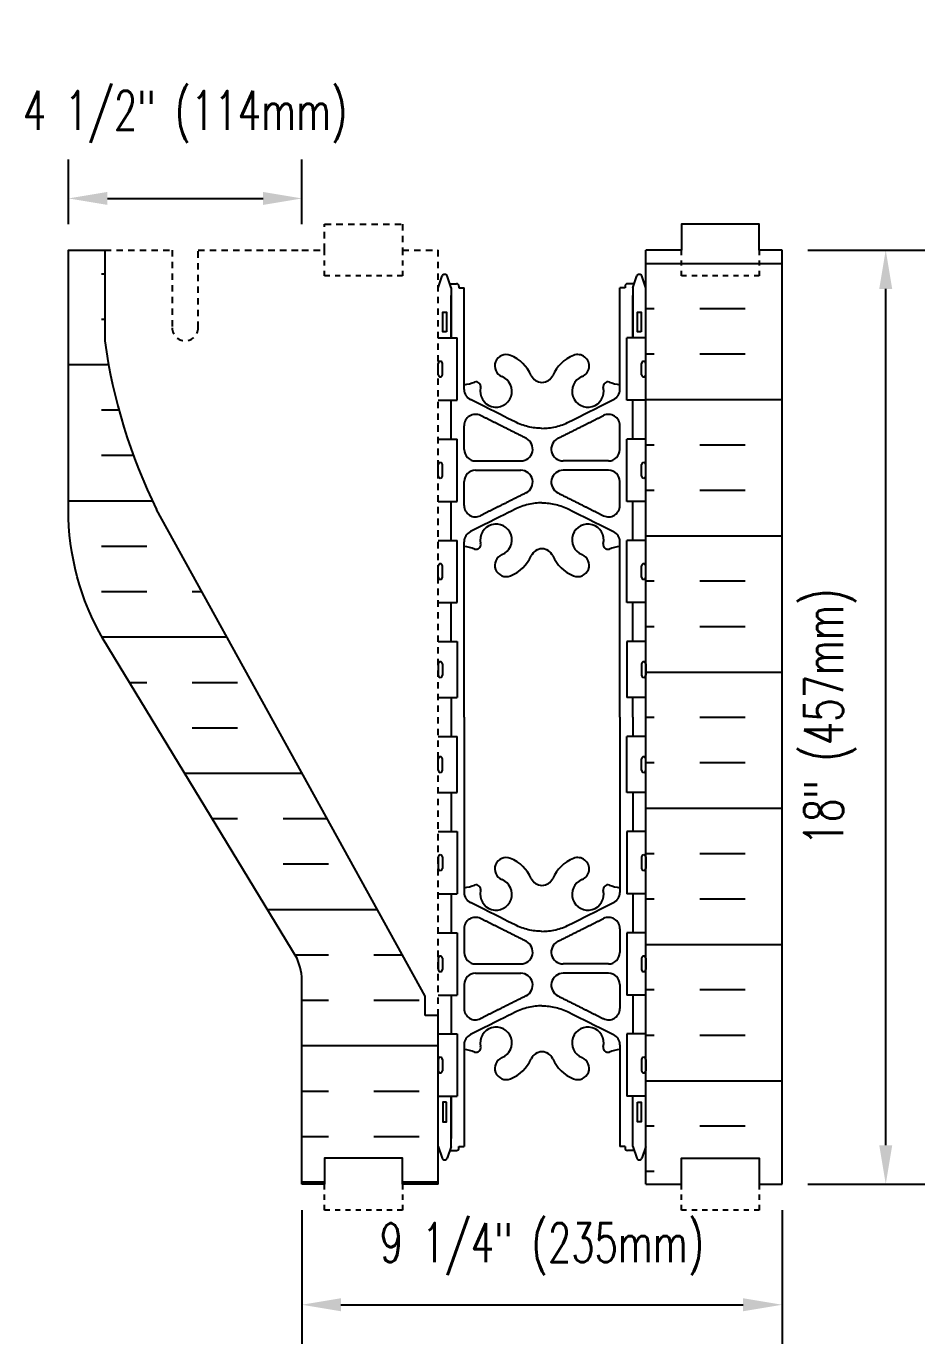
# Model space of a CAD drawing. Header units: inches. Extents: x 230.6 to 290.1, y 70.9 to 119.7.
# Drawn here: x 251.39 to 268.7, y 70.88 to 96.27 of the extents above; entities that cross this region are included whole.
import ezdxf

# ---------------------------------------------------------------- set-up
doc = ezdxf.new("R2010")
doc.units = ezdxf.units.IN
doc.header["$MEASUREMENT"] = 0
doc.linetypes.add('DASHED2', pattern=[0.375, 0.25, -0.125])
doc.linetypes.add('HIDDEN2', pattern=[0.1875, 0.125, -0.0625])
for name, color, linetype in [('HATCH', 12, 'Continuous'), ('Hidden2', 12, 'HIDDEN2'), ('line25', 2, 'Continuous'), ('LINE50', 5, 'Continuous'), ('LINE9', 9, 'Continuous'), ('TEXT', 4, 'Continuous'), ('Web_Edge', 9, 'Continuous')]:
    doc.layers.add(name, color=color, linetype=linetype)
doc.styles.add('DIM', font='romans.shx', dxfattribs={"width": 0.7})
doc.dimstyles.new('ext_8', dxfattribs={"dimscale": 8, "dimtxt": 0.09375, "dimasz": 0.09375, "dimexe": 0.09375, "dimexo": 0.0625, "dimgap": 0.0625, "dimtad": 1, "dimdec": 4, "dimzin": 3, "dimdsep": 46, "dimlunit": 4, "dimtxsty": 'DIM', "dimcen": 0.09, "dimdle": 0.09375, "dimclrt": 4, "dimadec": 0, "dimazin": 0, "dimtfac": 1, "dimtdec": 4, "dimtmove": 2, "dimatfit": 3, "dimfxl": 0, "dimfrac": 2, "dimtolj": 1, "dimtzin": 0, "dimarcsym": 0})

# ---------------------------------------------------------------- blocks, each defined once
blk = doc.blocks.new('*D18')
at = {"layer": 'Defpoints', "color": 0}
for p in [(256.701, 92.95), (252.201, 91.956), (256.701, 91.956)]:
    blk.add_point(p, dxfattribs=at)
at = {"layer": 'TEXT', "color": 0, "lineweight": -2}
for p, q in [((252.201, 92.456), (252.201, 93.7)), ((256.701, 92.456), (256.701, 93.7)), ((252.951, 92.95), (255.951, 92.95))]:
    blk.add_line(p, q, dxfattribs=at)
at = {"layer": 'TEXT', "color": 0}
for points in [[(252.951, 93.075), (252.951, 92.825), (252.201, 92.95)], [(255.951, 93.075), (255.951, 92.825), (256.701, 92.95)]]:
    blk.add_solid(points, dxfattribs=at)
at = {"layer": 'TEXT', "color": 4, "insert": (254.451, 94.521), "char_height": 0.75, "attachment_point": 5, "style": 'DIM'}
blk.add_mtext('\\A1;4 1/2" (114mm)', dxfattribs=at)
blk = doc.blocks.new('*D19')
at = {"layer": 'Defpoints', "color": 0}
for p in [(265.951, 91.956), (267.949, 91.956), (265.951, 73.956)]:
    blk.add_point(p, dxfattribs=at)
at = {"layer": 'TEXT', "color": 0, "lineweight": -2}
for p, q in [((266.451, 91.956), (268.699, 91.956)), ((267.949, 74.706), (267.949, 91.206)), ((266.451, 73.956), (268.699, 73.956))]:
    blk.add_line(p, q, dxfattribs=at)
at = {"layer": 'TEXT', "color": 0}
for points in [[(267.824, 91.206), (268.074, 91.206), (267.949, 91.956)], [(267.824, 74.706), (268.074, 74.706), (267.949, 73.956)]]:
    blk.add_solid(points, dxfattribs=at)
at = {"layer": 'TEXT', "color": 4, "insert": (266.877, 82.956), "char_height": 0.75, "attachment_point": 5, "rotation": 90, "style": 'DIM'}
blk.add_mtext('\\A1;18" (457mm)', dxfattribs=at)
blk = doc.blocks.new('*D20')
at = {"layer": 'Defpoints', "color": 0}
for p in [(256.701, 73.956), (265.951, 73.956), (265.951, 71.632)]:
    blk.add_point(p, dxfattribs=at)
at = {"layer": 'TEXT', "color": 0, "lineweight": -2}
for p, q in [((256.701, 73.456), (256.701, 70.882)), ((265.951, 73.456), (265.951, 70.882)), ((257.451, 71.632), (265.201, 71.632))]:
    blk.add_line(p, q, dxfattribs=at)
at = {"layer": 'TEXT', "color": 0}
for points in [[(257.451, 71.757), (257.451, 71.507), (256.701, 71.632)], [(265.201, 71.757), (265.201, 71.507), (265.951, 71.632)]]:
    blk.add_solid(points, dxfattribs=at)
at = {"layer": 'TEXT', "color": 4, "insert": (261.326, 72.704), "char_height": 0.75, "attachment_point": 5, "style": 'DIM'}
blk.add_mtext('\\A1;9 1/4" (235mm)', dxfattribs=at)

msp = doc.modelspace()

# ---------------------------------------------------------------- hatches: boundary and pattern name
at = {"layer": 'HATCH'}
h = msp.add_hatch(dxfattribs=at)
h.set_pattern_fill('INSUL', color=256, scale=7, style=0)
h.set_pattern_definition([(180, (3189.4872, -323.054), (0, 2.625), []), (180, (3189.4872, -322.179), (0, 2.625), [0.875, -0.875]), (180, (3189.4872, -321.304), (0, 2.625), [0.875, -0.875])])
h.paths.add_polyline_path([(265.95062, 73.95558), (265.51312, 73.95558), (265.51312, 74.45558), (264.01312, 74.45558), (264.01312, 73.95558), (263.32562, 73.95558), (263.32562, 91.95558), (264.01312, 91.95558), (264.01312, 92.45558), (265.51312, 92.45558), (265.51312, 91.95558), (265.95062, 91.95558)])
h = msp.add_hatch(dxfattribs=at)
h.set_pattern_fill('INSUL', color=256, scale=7, style=0)
h.set_pattern_definition([(0, (-2743.1651, -348.6267), (0, 2.625), []), (0, (-2743.1651, -347.7517), (0, 2.625), [0.875, -0.875]), (0, (-2743.1651, -346.8767), (0, 2.625), [0.875, -0.875])])
h.paths.add_polyline_path([(253.90062, 86.95558, -0.07957911), (252.90062, 90.20558), (252.90062, 91.95558), (252.20062, 91.95558), (252.20062, 86.95558, 0.1316525), (252.87049, 84.45558), (256.60849, 78.30558, -0.10438002), (256.70062, 77.83058), (256.70062, 73.95558), (257.13812, 73.95558), (257.13812, 74.45558), (258.63812, 74.45558), (258.63812, 73.95558), (259.32562, 73.95558), (259.32562, 77.20558), (259.07562, 77.20558), (259.07562, 77.58058)])

# ---------------------------------------------------------------- linework, layer by layer
at = {"layer": 'Hidden2'}
for p, q in [((252.90062, 91.95558), (254.20062, 91.95558)), ((254.20062, 91.95558), (254.20062, 90.45558)), ((254.70062, 90.45558), (254.70062, 91.95558)), ((254.70062, 91.95558), (256.70062, 91.95558)), ((259.32562, 77.20558), (259.32562, 91.95558))]:
    msp.add_line(p, q, dxfattribs=at)
msp.add_lwpolyline([(256.70062, 91.95558), (257.13812, 91.95558), (257.13812, 92.45558), (258.63812, 92.45558), (258.63812, 91.95558), (259.32562, 91.95558)], dxfattribs=at)
msp.add_arc((254.45062, 90.45558), 0.25, 180, 0, dxfattribs=at)
at = {"layer": 'line25'}
for p, q in [((252.90062, 91.95558), (252.90062, 90.20558)), ((263.32562, 73.95558), (263.32562, 91.95558)), ((259.32562, 90.26058), (259.69057, 90.26058)), ((259.69057, 89.06058), (259.69057, 90.26058)), ((262.96066, 89.06058), (262.96066, 90.26058)), ((263.32562, 90.26058), (262.96066, 90.26058)), ((259.32562, 89.06058), (259.69057, 89.06058)), ((263.32562, 89.06058), (262.96066, 89.06058)), ((259.32562, 88.31058), (259.69057, 88.31058)), ((259.69057, 87.11058), (259.69057, 88.31058)), ((262.96066, 87.11058), (262.96066, 88.31058)), ((263.32562, 88.31058), (262.96066, 88.31058)), ((259.32562, 87.11058), (259.69057, 87.11058)), ((263.32562, 87.11058), (262.96066, 87.11058)), ((259.07562, 77.58058), (253.90062, 86.95558)), ((259.32562, 86.36058), (259.69057, 86.36058)), ((259.69057, 85.16058), (259.69057, 86.36058)), ((262.96066, 85.16058), (262.96066, 86.36058)), ((263.32562, 86.36058), (262.96066, 86.36058)), ((259.32562, 85.16058), (259.69057, 85.16058)), ((263.32562, 85.16058), (262.96066, 85.16058)), ((259.32562, 84.41058), (259.69057, 84.41058)), ((259.69057, 84.41058), (259.69057, 83.33058)), ((262.96066, 84.41058), (262.96066, 83.33058)), ((263.32562, 84.41058), (262.96066, 84.41058)), ((259.32562, 83.33058), (259.69057, 83.33058)), ((263.32562, 83.33058), (262.96066, 83.33058)), ((259.32562, 82.58058), (259.69057, 82.58058)), ((259.69057, 81.50058), (259.69057, 82.58058)), ((262.96066, 81.50058), (262.96066, 82.58058)), ((263.32562, 82.58058), (262.96066, 82.58058)), ((259.32562, 81.50058), (259.69057, 81.50058)), ((263.32562, 81.50058), (262.96066, 81.50058)), ((259.32562, 80.75058), (259.69057, 80.75058)), ((259.69057, 80.75058), (259.69057, 79.55058)), ((262.96066, 80.75058), (262.96066, 79.55058)), ((263.32562, 80.75058), (262.96066, 80.75058)), ((259.32562, 79.55058), (259.69057, 79.55058)), ((263.32562, 79.55058), (262.96066, 79.55058)), ((259.32562, 78.80058), (259.69057, 78.80058)), ((259.69057, 78.80058), (259.69057, 77.60058)), ((262.96066, 78.80058), (262.96066, 77.60058)), ((263.32562, 78.80058), (262.96066, 78.80058)), ((259.07562, 77.20558), (259.07562, 77.58058)), ((259.32562, 77.60058), (259.69057, 77.60058)), ((263.32562, 77.60058), (262.96066, 77.60058)), ((259.32562, 77.20558), (259.07562, 77.20558)), ((259.32562, 73.95558), (259.32562, 77.20558)), ((259.32562, 76.85058), (259.69057, 76.85058)), ((259.69057, 76.85058), (259.69057, 75.65058)), ((262.96066, 76.85058), (262.96066, 75.65058)), ((263.32562, 76.85058), (262.96066, 76.85058)), ((259.32562, 75.65058), (259.69057, 75.65058)), ((263.32562, 75.65058), (262.96066, 75.65058))]:
    msp.add_line(p, q, dxfattribs=at)
msp.add_arc((263.54592, 91.70222), 10.75, 188.002812, 206.202646, dxfattribs=at)
at = {"layer": 'LINE50'}
msp.add_line((265.95062, 73.95558), (265.95062, 91.95558), dxfattribs=at)
for points in [[(265.95062, 91.95558), (265.51312, 91.95558), (265.51312, 92.45558), (264.01312, 92.45558), (264.01312, 91.95558), (263.32562, 91.95558)], [(259.32562, 73.95558), (258.63812, 73.95558), (258.63812, 74.45558), (257.13812, 74.45558), (257.13812, 73.95558), (256.70062, 73.95558)], [(263.32562, 73.95558), (264.01312, 73.95558), (264.01312, 74.45558), (265.51312, 74.45558), (265.51312, 73.95558), (265.95062, 73.95558)]]:
    msp.add_lwpolyline(points, dxfattribs=at)
msp.add_lwpolyline([(256.70062, 73.95558), (256.70062, 77.83058, 0.10438002), (256.60849, 78.30558), (252.87049, 84.45558, -0.1316525), (252.20062, 86.95558), (252.20062, 91.95558), (252.90062, 91.95558)], format="xyb", dxfattribs=at)
at = {"layer": 'LINE9'}
for p, q in [((259.32562, 89.55058), (259.32562, 89.77058)), ((259.32562, 89.71558), (259.32562, 89.71558)), ((259.32562, 89.60558), (259.32562, 89.60558)), ((259.36562, 89.81058), (259.36562, 89.81058)), ((259.40562, 89.55058), (259.40562, 89.77058)), ((263.24561, 89.55058), (263.24561, 89.77058)), ((263.28561, 89.81058), (263.28561, 89.81058)), ((263.32561, 89.55058), (263.32561, 89.77058)), ((263.32562, 89.71558), (263.32561, 89.71558)), ((263.32562, 89.60558), (263.32561, 89.60558)), ((259.36562, 89.51058), (259.36562, 89.51058)), ((263.28561, 89.51058), (263.28561, 89.51058)), ((259.36562, 87.86058), (259.36562, 87.86058)), ((263.28561, 87.86058), (263.28561, 87.86058)), ((259.32562, 87.60058), (259.32562, 87.82058)), ((259.32562, 87.76558), (259.32562, 87.76558)), ((259.32562, 87.65558), (259.32562, 87.65558)), ((259.40562, 87.60058), (259.40562, 87.82058)), ((263.24561, 87.60058), (263.24561, 87.82058)), ((263.32561, 87.60058), (263.32561, 87.82058)), ((263.32562, 87.76558), (263.32561, 87.76558)), ((263.32562, 87.65558), (263.32561, 87.65558)), ((259.36562, 87.56058), (259.36562, 87.56058)), ((263.28561, 87.56058), (263.28561, 87.56058)), ((259.32562, 85.65058), (259.32562, 85.87058)), ((259.32562, 85.81558), (259.32562, 85.81558)), ((259.36562, 85.91058), (259.36562, 85.91058)), ((259.40562, 85.65058), (259.40562, 85.87058)), ((263.24561, 85.65058), (263.24561, 85.87058)), ((263.28561, 85.91058), (263.28561, 85.91058)), ((263.32561, 85.65058), (263.32561, 85.87058)), ((263.32562, 85.81558), (263.32561, 85.81558)), ((259.32562, 85.70558), (259.32562, 85.70558)), ((259.36562, 85.61058), (259.36562, 85.61058)), ((263.28561, 85.61058), (263.28561, 85.61058)), ((263.32562, 85.70558), (263.32561, 85.70558)), ((259.36562, 84.02058), (259.36562, 84.02058)), ((263.28561, 84.02058), (263.28561, 84.02058)), ((259.32562, 83.98058), (259.32562, 83.76058)), ((259.32562, 83.92558), (259.32562, 83.92558)), ((259.32562, 83.81558), (259.32562, 83.81558)), ((259.40562, 83.98058), (259.40562, 83.76058)), ((263.24561, 83.98058), (263.24561, 83.76058)), ((263.32561, 83.98058), (263.32561, 83.76058)), ((263.32562, 83.92558), (263.32561, 83.92558)), ((263.32562, 83.81558), (263.32561, 83.81558)), ((259.36562, 83.72058), (259.36562, 83.72058)), ((263.28561, 83.72058), (263.28561, 83.72058)), ((259.32562, 81.93058), (259.32562, 82.15058)), ((259.32562, 82.09558), (259.32562, 82.09558)), ((259.36562, 82.19058), (259.36562, 82.19058)), ((259.40562, 81.93058), (259.40562, 82.15058)), ((263.24561, 81.93058), (263.24561, 82.15058)), ((263.28561, 82.19058), (263.28561, 82.19058)), ((263.32561, 81.93058), (263.32561, 82.15058)), ((263.32562, 82.09558), (263.32561, 82.09558)), ((259.32562, 81.98558), (259.32562, 81.98558)), ((259.36562, 81.89058), (259.36562, 81.89058)), ((263.28561, 81.89058), (263.28561, 81.89058)), ((263.32562, 81.98558), (263.32561, 81.98558)), ((259.32562, 80.26058), (259.32562, 80.04058)), ((259.36562, 80.30058), (259.36562, 80.30058)), ((259.40562, 80.26058), (259.40562, 80.04058)), ((263.24561, 80.26058), (263.24561, 80.04058)), ((263.28561, 80.30058), (263.28561, 80.30058)), ((263.32561, 80.26058), (263.32561, 80.04058)), ((259.32562, 80.20558), (259.32562, 80.20558)), ((259.32562, 80.09558), (259.32562, 80.09558)), ((259.36562, 80.00058), (259.36562, 80.00058)), ((263.28561, 80.00058), (263.28561, 80.00058)), ((263.32562, 80.20558), (263.32561, 80.20558)), ((263.32562, 80.09558), (263.32561, 80.09558)), ((259.32562, 78.31058), (259.32562, 78.09058)), ((259.32562, 78.25558), (259.32562, 78.25558)), ((259.40562, 78.31058), (259.40562, 78.09058)), ((263.24561, 78.31058), (263.24561, 78.09058)), ((263.32561, 78.31058), (263.32561, 78.09058)), ((263.32562, 78.25558), (263.32561, 78.25558)), ((259.32562, 78.14558), (259.32562, 78.14558)), ((259.36562, 78.05058), (259.36562, 78.05058)), ((263.28561, 78.05058), (263.28561, 78.05058)), ((263.32562, 78.14558), (263.32561, 78.14558)), ((259.32562, 76.36058), (259.32562, 76.14058)), ((259.32562, 76.30558), (259.32562, 76.30558)), ((259.32562, 76.19558), (259.32562, 76.19558)), ((259.36562, 76.40058), (259.36562, 76.40058)), ((259.40562, 76.36058), (259.40562, 76.14058)), ((263.24561, 76.36058), (263.24561, 76.14058)), ((263.28561, 76.40058), (263.28561, 76.40058)), ((263.32561, 76.36058), (263.32561, 76.14058)), ((263.32562, 76.30558), (263.32561, 76.30558)), ((263.32562, 76.19558), (263.32561, 76.19558)), ((259.36562, 76.10058), (259.36562, 76.10058)), ((263.28561, 76.10058), (263.28561, 76.10058))]:
    msp.add_line(p, q, dxfattribs=at)
at = {"layer": 'LINE9', "linetype": 'DASHED2', "ltscale": 0.15}
for points in [[(258.63812, 91.95558), (258.63812, 91.95558), (258.63812, 91.45558), (257.13812, 91.45558), (257.13812, 91.95558), (257.13812, 91.95558)], [(265.51312, 91.95558), (265.51312, 91.95558), (265.51312, 91.45558), (264.01312, 91.45558), (264.01312, 91.95558), (264.01312, 91.95558)], [(258.63812, 73.95558), (258.63812, 73.95558), (258.63812, 73.45558), (257.13812, 73.45558), (257.13812, 73.95558), (257.13812, 73.95558)], [(265.51312, 73.95558), (265.51312, 73.95558), (265.51312, 73.45558), (264.01312, 73.45558), (264.01312, 73.95558), (264.01312, 73.95558)]]:
    msp.add_lwpolyline(points, dxfattribs=at)
at = {"layer": 'LINE9'}
for centre, start, end in [((259.36562, 89.77058), 90, 180), ((259.36562, 89.77058), 360, 90), ((263.28561, 89.77058), 90, 180), ((263.28561, 89.77058), 0, 90), ((259.36562, 89.55058), 180, 270), ((259.36562, 89.55058), 270, 0), ((263.28561, 89.55058), 180, 270), ((263.28561, 89.55058), 270, 0), ((259.36562, 87.82058), 90, 180), ((259.36562, 87.82058), 360, 90), ((263.28561, 87.82058), 90, 180), ((263.28561, 87.82058), 0, 90), ((259.36562, 87.60058), 180, 270), ((259.36562, 87.60058), 270, 0), ((263.28561, 87.60058), 180, 270), ((263.28561, 87.60058), 270, 0), ((259.36562, 85.87058), 90, 180), ((259.36562, 85.87058), 360, 90), ((263.28561, 85.87058), 90, 180), ((263.28561, 85.87058), 0, 90), ((259.36562, 85.65058), 180, 270), ((259.36562, 85.65058), 270, 0), ((263.28561, 85.65058), 180, 270), ((263.28561, 85.65058), 270, 0), ((259.36562, 83.98058), 90, 180), ((259.36562, 83.98058), 0, 90), ((263.28561, 83.98058), 90, 180), ((263.28561, 83.98058), 360, 90), ((259.36562, 83.76058), 180, 270), ((259.36562, 83.76058), 270, 0), ((263.28561, 83.76058), 180, 270), ((263.28561, 83.76058), 270, 0), ((259.36562, 82.15058), 90, 180), ((259.36562, 82.15058), 360, 90), ((263.28561, 82.15058), 90, 180), ((263.28561, 82.15058), 0, 90), ((259.36562, 81.93058), 180, 270), ((259.36562, 81.93058), 270, 0), ((263.28561, 81.93058), 180, 270), ((263.28561, 81.93058), 270, 0), ((259.36562, 80.26058), 90, 180), ((259.36562, 80.26058), 0, 90), ((263.28561, 80.26058), 90, 180), ((263.28561, 80.26058), 360, 90), ((259.36562, 80.04058), 180, 270), ((259.36562, 80.04058), 270, 0), ((263.28561, 80.04058), 180, 270), ((263.28561, 80.04058), 270, 0), ((259.36562, 78.31058), 90, 180), ((259.36562, 78.31058), 0, 90), ((263.28561, 78.31058), 90, 180), ((263.28561, 78.31058), 360, 90), ((259.36562, 78.09058), 180, 270), ((259.36562, 78.09058), 270, 0), ((263.28561, 78.09058), 180, 270), ((263.28561, 78.09058), 270, 0), ((259.36562, 76.36058), 90, 180), ((259.36562, 76.36058), 0, 90), ((263.28561, 76.36058), 90, 180), ((263.28561, 76.36058), 360, 90), ((259.36562, 76.14058), 180, 270), ((259.36562, 76.14058), 270, 0), ((263.28561, 76.14058), 180, 270), ((263.28561, 76.14058), 270, 0)]:
    msp.add_arc(centre, 0.04, start, end, dxfattribs=at)
at = {"layer": 'Web_Edge'}
for p, q in [((259.32562, 91.22685), (259.40062, 91.45685)), ((259.57562, 91.22685), (259.50062, 91.45685)), ((263.07562, 91.22685), (263.15062, 91.45685)), ((263.32562, 91.22685), (263.25062, 91.45685)), ((259.54953, 91.30685), (259.67562, 91.30685)), ((259.57562, 91.22685), (259.57562, 90.26058)), ((259.72562, 91.25685), (259.72562, 91.22685)), ((259.72562, 91.25685), (259.72562, 91.25685)), ((259.72562, 91.22685), (259.82562, 91.22685)), ((259.82562, 89.26982), (259.82562, 91.22685)), ((262.92562, 91.22685), (262.82562, 91.22685)), ((262.82562, 89.26982), (262.82562, 91.22685)), ((262.92562, 91.25685), (262.92562, 91.25685)), ((262.92562, 91.25685), (262.92562, 91.22685)), ((263.1017, 91.30685), (262.97562, 91.30685)), ((263.07562, 91.22685), (263.07562, 90.26058)), ((259.82562, 88.11051), (259.82562, 88.57094)), ((262.82562, 88.11051), (262.82562, 88.57094)), ((260.04437, 87.89176), (260.91685, 87.89176)), ((262.60687, 87.89176), (261.73438, 87.89176)), ((260.04437, 87.71176), (260.91685, 87.71176)), ((262.60687, 87.71176), (261.73438, 87.71176)), ((259.82562, 87.03257), (259.82562, 87.49301)), ((262.82562, 87.03257), (262.82562, 87.49301)), ((259.82562, 82.95558), (259.82562, 86.33369)), ((262.82562, 82.95558), (262.82562, 86.33369)), ((259.82562, 82.95558), (259.82562, 79.57748)), ((262.82562, 82.95558), (262.82562, 79.57748)), ((259.82562, 78.87859), (259.82562, 78.41816)), ((262.82562, 78.87859), (262.82562, 78.41816)), ((260.04437, 78.19941), (260.91685, 78.19941)), ((262.60687, 78.19941), (261.73438, 78.19941)), ((260.04437, 78.01941), (260.91685, 78.01941)), ((262.60687, 78.01941), (261.73438, 78.01941)), ((259.82562, 77.80066), (259.82562, 77.34023)), ((262.82562, 77.80066), (262.82562, 77.34023)), ((259.82562, 76.64134), (259.82562, 74.68432)), ((262.82562, 76.64134), (262.82562, 74.68432)), ((259.57562, 74.68432), (259.57562, 75.65058)), ((263.07562, 74.68432), (263.07562, 75.65058)), ((259.32562, 74.68432), (259.40062, 74.45432)), ((259.57562, 74.68432), (259.50062, 74.45432)), ((259.72562, 74.68432), (259.82562, 74.68432)), ((259.72562, 74.65432), (259.72562, 74.68432)), ((259.72562, 74.65432), (259.72562, 74.65432)), ((262.92562, 74.68432), (262.82562, 74.68432)), ((262.92562, 74.68432), (262.92562, 74.65432)), ((262.92562, 74.65432), (262.92562, 74.65432)), ((263.07562, 74.68432), (263.15062, 74.45432)), ((263.32562, 74.68432), (263.25062, 74.45432)), ((259.54953, 74.60432), (259.67562, 74.60432)), ((263.1017, 74.60432), (262.97562, 74.60432))]:
    msp.add_line(p, q, dxfattribs=at)
for points in [[(259.57562, 90.26058), (259.57562, 91.07685)], [(263.07562, 90.26058), (263.07562, 91.07685)], [(259.57562, 88.31058), (259.57562, 89.06058)], [(263.07562, 88.31058), (263.07562, 89.06058)], [(259.57562, 86.36058), (259.57562, 87.11058)], [(263.07562, 86.36058), (263.07562, 87.11058)], [(259.57562, 84.41058), (259.57562, 85.16058)], [(263.07562, 84.41058), (263.07562, 85.16058)], [(259.57562, 83.33058), (259.57562, 82.58058)], [(263.07562, 82.95558), (263.07562, 83.33058)], [(263.07562, 82.95558), (263.07562, 82.58058)], [(259.57562, 81.50058), (259.57562, 80.75058)], [(263.07562, 81.50058), (263.07562, 80.75058)], [(259.57562, 79.55058), (259.57562, 78.80058)], [(263.07562, 79.55058), (263.07562, 78.80058)], [(259.57562, 77.60058), (259.57562, 76.85058)], [(263.07562, 77.60058), (263.07562, 76.85058)], [(259.57562, 75.65058), (259.57562, 74.83432)]]:
    msp.add_lwpolyline(points, dxfattribs=at)
for points in [[(259.48562, 90.37685), (259.41562, 90.37685), (259.41562, 90.75685), (259.48562, 90.75685)], [(263.23562, 90.37685), (263.16562, 90.37685), (263.16562, 90.75685), (263.23562, 90.75685)], [(259.48562, 75.53432), (259.41562, 75.53432), (259.41562, 75.15432), (259.48562, 75.15432)], [(263.16562, 75.53432), (263.23562, 75.53432), (263.23562, 75.15432), (263.16562, 75.15432)]]:
    msp.add_lwpolyline(points, close=True, dxfattribs=at)
for centre, radius, start, end in [((259.45062, 91.43018), 0.05667, 28.072487, 151.927513), ((263.20062, 91.43018), 0.05667, 28.072487, 151.927513), ((259.67562, 91.25685), 0.05, 0, 90), ((262.97562, 91.25685), 0.05, 90, 180), ((260.63562, 89.72121), 0.22, 68.196252, 248.196252), ((260.44062, 89.23376), 0.745, 24.331653, 68.196252), ((262.21062, 89.23376), 0.745, 111.803748, 155.668347), ((262.01562, 89.72121), 0.22, 291.803748, 111.803748), ((259.68665, 90.35019), 1, 277.987869, 289.906703), ((260.05624, 89.32477), 0.09, 346.679506, 108.865139), ((260.44062, 89.23376), 0.305, 166.679506, 68.196252), ((261.32901, 89.63548), 0.23, 204.331653, 269.153884), ((261.32222, 89.63548), 0.23, 270.846116, 335.668347), ((262.21062, 89.23376), 0.305, 111.803748, 13.320494), ((262.59499, 89.32477), 0.09, 71.134861, 193.320494), ((262.96458, 90.35019), 1, 250.093297, 262.012131), ((260.04437, 89.26982), 0.21875, 180, 243.416061), ((262.60687, 89.26982), 0.21875, 296.583939, 0), ((260.04437, 88.57094), 0.21875, 63.415887, 180), ((262.60687, 88.57094), 0.21875, 0, 116.584113), ((260.04437, 88.11051), 0.21875, 180, 270), ((260.91685, 88.12176), 0.23, 270, 63.415887), ((261.73438, 88.12176), 0.23, 116.584113, 270), ((262.60687, 88.11051), 0.21875, 270, 0), ((260.04437, 87.49301), 0.21875, 90, 180), ((260.91685, 87.48176), 0.23, 296.584113, 90), ((261.73438, 87.48176), 0.23, 90, 243.415887), ((262.60687, 87.49301), 0.21875, 0, 90), ((260.04437, 87.03257), 0.21875, 180, 296.584113), ((262.60687, 87.03257), 0.21875, 243.415887, 0), ((260.44062, 86.36975), 0.305, 291.803748, 193.320494), ((262.21062, 86.36975), 0.305, 346.679506, 248.196252), ((260.04437, 86.33369), 0.21875, 116.583973, 179.999985), ((262.60687, 86.33369), 0.21875, 0.000015, 63.416027), ((259.68665, 85.25333), 1, 70.093297, 82.012131), ((260.05624, 86.27874), 0.09, 251.134861, 13.320494), ((260.63562, 85.88231), 0.22, 111.803748, 291.803748), ((260.44062, 86.36975), 0.745, 291.803748, 335.668347), ((261.32901, 85.96803), 0.23, 90.846116, 155.668347), ((261.32222, 85.96803), 0.23, 24.331653, 89.153884), ((262.21062, 86.36975), 0.745, 204.331653, 248.196252), ((262.01562, 85.88231), 0.22, 248.196252, 68.196252), ((262.59499, 86.27874), 0.09, 166.679506, 288.865139), ((262.96458, 85.25333), 1, 97.987869, 109.906703), ((260.63562, 80.02886), 0.22, 68.196252, 248.196252), ((260.44062, 79.54142), 0.745, 24.331653, 68.196252), ((262.21062, 79.54142), 0.745, 111.803748, 155.668347), ((262.01562, 80.02886), 0.22, 291.803748, 111.803748), ((259.68665, 80.65784), 1, 277.987869, 289.906703), ((260.05624, 79.63243), 0.09, 346.679506, 108.865139), ((260.44062, 79.54142), 0.305, 166.679506, 68.196252), ((261.32901, 79.94314), 0.23, 204.331653, 269.153884), ((261.32222, 79.94314), 0.23, 270.846116, 335.668347), ((262.21062, 79.54142), 0.305, 111.803748, 13.320494), ((262.59499, 79.63243), 0.09, 71.134861, 193.320494), ((262.96458, 80.65784), 1, 250.093297, 262.012131), ((260.04437, 79.57748), 0.21875, 180.000015, 243.416027), ((262.60687, 79.57748), 0.21875, 296.583973, 359.999985), ((260.04437, 78.87859), 0.21875, 63.415887, 180), ((262.60687, 78.87859), 0.21875, 360, 116.584113), ((260.91685, 78.42941), 0.23, 270, 63.415887), ((261.73438, 78.42941), 0.23, 116.584113, 270), ((260.04437, 78.41816), 0.21875, 180, 270), ((262.60687, 78.41816), 0.21875, 270, 360), ((260.04437, 77.80066), 0.21875, 90, 180), ((260.91685, 77.78941), 0.23, 296.584113, 90), ((261.73438, 77.78941), 0.23, 90, 243.415887), ((262.60687, 77.80066), 0.21875, 360, 90), ((260.04437, 77.34023), 0.21875, 180, 296.584113), ((262.60687, 77.34023), 0.21875, 243.415887, 360), ((260.44062, 76.6774), 0.305, 291.803748, 193.320494), ((262.21062, 76.6774), 0.305, 346.679506, 248.196252), ((260.04437, 76.64134), 0.21875, 116.583939, 180), ((262.60687, 76.64134), 0.21875, 360, 63.416061), ((259.68665, 75.56098), 1, 70.093297, 82.012131), ((260.05624, 76.5864), 0.09, 251.134861, 13.320494), ((261.32901, 76.27569), 0.23, 90.846116, 155.668347), ((261.32222, 76.27569), 0.23, 24.331653, 89.153884), ((262.59499, 76.5864), 0.09, 166.679506, 288.865139), ((262.96458, 75.56098), 1, 97.987869, 109.906703), ((260.63562, 76.18996), 0.22, 111.803748, 291.803748), ((260.44062, 76.6774), 0.745, 291.803748, 335.668347), ((262.21062, 76.6774), 0.745, 204.331653, 248.196252), ((262.01562, 76.18996), 0.22, 248.196252, 68.196252), ((259.67562, 74.65432), 0.05, 270, 0), ((262.97562, 74.65432), 0.05, 180, 270), ((259.45062, 74.48098), 0.05667, 208.072487, 331.927513), ((263.20062, 74.48098), 0.05667, 208.072487, 331.927513)]:
    msp.add_arc(centre, radius, start, end, dxfattribs=at)
for points, degree, knots in [([(261.32562, 88.5192), (261.23707, 88.51986), (261.05745, 88.54149), (260.88738, 88.60336), (260.80633, 88.64392), (260.62988, 88.73221), (260.45343, 88.82051), (260.0513, 89.02174), (260.01791, 89.03845), (259.98297, 89.05594), (259.94647, 89.0742)], 3, [0.003684695, 0.003684695, 0.003684695, 0.003684695, 0.159602153, 0.319204307, 0.319204307, 0.319204307, 0.666669757, 0.666669757, 0.666669757, 0.695518434, 0.695518434, 0.695518434, 0.695518434]), ([(261.32562, 88.5192), (261.41416, 88.51986), (261.59378, 88.54149), (261.76385, 88.60336), (261.8449, 88.64392), (262.02135, 88.73221), (262.1978, 88.82051), (262.59993, 89.02174), (262.63332, 89.03845), (262.66826, 89.05594), (262.70476, 89.0742)], 3, [0.003684695, 0.003684695, 0.003684695, 0.003684695, 0.159602153, 0.319204307, 0.319204307, 0.319204307, 0.666669757, 0.666669757, 0.666669757, 0.695518434, 0.695518434, 0.695518434, 0.695518434]), ([(261.01977, 88.32744), (260.52382, 88.57562), (260.14226, 88.76656)], 1, [0.06232755, 0.06232755, 1, 1.72139746, 1.72139746]), ([(261.63146, 88.32744), (262.12741, 88.57562), (262.50897, 88.76656)], 1, [0.06232755, 0.06232755, 1, 1.72139746, 1.72139746]), ([(261.32562, 87.08432), (261.23707, 87.08365), (261.05745, 87.06203), (260.88738, 87.00016), (260.80633, 86.9596), (260.62988, 86.8713), (260.45343, 86.783), (260.0513, 86.58177), (260.01791, 86.56506), (259.98297, 86.54758), (259.94647, 86.52931)], 3, [0.003684695, 0.003684695, 0.003684695, 0.003684695, 0.159602153, 0.319204307, 0.319204307, 0.319204307, 0.666669757, 0.666669757, 0.666669757, 0.695518495, 0.695518495, 0.695518495, 0.695518495]), ([(261.01977, 87.27607), (260.52382, 87.02789), (260.14226, 86.83695)], 1, [0.06232755, 0.06232755, 1, 1.72139746, 1.72139746]), ([(261.32562, 87.08432), (261.41416, 87.08365), (261.59378, 87.06203), (261.76385, 87.00016), (261.8449, 86.9596), (262.02135, 86.8713), (262.1978, 86.783), (262.59993, 86.58177), (262.63332, 86.56506), (262.66826, 86.54758), (262.70476, 86.52931)], 3, [0.003684695, 0.003684695, 0.003684695, 0.003684695, 0.159602153, 0.319204307, 0.319204307, 0.319204307, 0.666669757, 0.666669757, 0.666669757, 0.695518495, 0.695518495, 0.695518495, 0.695518495]), ([(261.63146, 87.27607), (262.12741, 87.02789), (262.50897, 86.83695)], 1, [0.06232755, 0.06232755, 1, 1.72139746, 1.72139746]), ([(261.32562, 78.82685), (261.23707, 78.82751), (261.05745, 78.84914), (260.88738, 78.91101), (260.80633, 78.95157), (260.62988, 79.03987), (260.45343, 79.12816), (260.0513, 79.3294), (260.01791, 79.34611), (259.98297, 79.36359), (259.94647, 79.38185)], 3, [0.003684695, 0.003684695, 0.003684695, 0.003684695, 0.159602153, 0.319204307, 0.319204307, 0.319204307, 0.666669757, 0.666669757, 0.666669757, 0.695518495, 0.695518495, 0.695518495, 0.695518495]), ([(261.32562, 78.82685), (261.41416, 78.82751), (261.59378, 78.84914), (261.76385, 78.91101), (261.8449, 78.95157), (262.02135, 79.03987), (262.1978, 79.12816), (262.59993, 79.3294), (262.63332, 79.34611), (262.66826, 79.36359), (262.70476, 79.38185)], 3, [0.003684695, 0.003684695, 0.003684695, 0.003684695, 0.159602153, 0.319204307, 0.319204307, 0.319204307, 0.666669757, 0.666669757, 0.666669757, 0.695518495, 0.695518495, 0.695518495, 0.695518495]), ([(261.01977, 78.6351), (260.52382, 78.88328), (260.14226, 79.07422)], 1, [0.06232755, 0.06232755, 1, 1.72139746, 1.72139746]), ([(261.63146, 78.6351), (262.12741, 78.88328), (262.50897, 79.07422)], 1, [0.06232755, 0.06232755, 1, 1.72139746, 1.72139746]), ([(261.01977, 77.58373), (260.52382, 77.33554), (260.14226, 77.1446)], 1, [0.06232755, 0.06232755, 1, 1.72139746, 1.72139746]), ([(261.63146, 77.58373), (262.12741, 77.33554), (262.50897, 77.1446)], 1, [0.06232755, 0.06232755, 1, 1.72139746, 1.72139746]), ([(261.32562, 77.39197), (261.23707, 77.39131), (261.05745, 77.36968), (260.88738, 77.30781), (260.80633, 77.26725), (260.62988, 77.17896), (260.45343, 77.09066), (260.0513, 76.88943), (260.01791, 76.87272), (259.98297, 76.85523), (259.94647, 76.83697)], 3, [0.003684695, 0.003684695, 0.003684695, 0.003684695, 0.159602153, 0.319204307, 0.319204307, 0.319204307, 0.666669757, 0.666669757, 0.666669757, 0.695518434, 0.695518434, 0.695518434, 0.695518434]), ([(261.32562, 77.39197), (261.41416, 77.39131), (261.59378, 77.36968), (261.76385, 77.30781), (261.8449, 77.26725), (262.02135, 77.17896), (262.1978, 77.09066), (262.59993, 76.88943), (262.63332, 76.87272), (262.66826, 76.85523), (262.70476, 76.83697)], 3, [0.003684695, 0.003684695, 0.003684695, 0.003684695, 0.159602153, 0.319204307, 0.319204307, 0.319204307, 0.666669757, 0.666669757, 0.666669757, 0.695518434, 0.695518434, 0.695518434, 0.695518434])]:
    msp.add_open_spline(points, degree=degree, knots=knots, dxfattribs=at)

# ---------------------------------------------------------------- dimensions: what is measured, and where the dimension line sits
at = {"layer": 'TEXT'}
dim = msp.add_linear_dim(base=(256.70062, 92.94972), p1=(252.20062, 91.95558), p2=(256.70062, 91.95558), text='4 1/2" (114mm)', dimstyle='ext_8', dxfattribs=at)
dim.commit()
dim.dimension.update_dxf_attribs({"geometry": '*D18', "text_midpoint": (254.45062, 94.52115), "dimtype": 160})
dim = msp.add_linear_dim(base=(267.94867, 91.95558), p1=(265.95062, 73.95558), p2=(265.95062, 91.95558), angle=90, text='18" (457mm)', dimstyle='ext_8', dxfattribs=at)
dim.commit()
dim.dimension.update_dxf_attribs({"geometry": '*D19', "text_midpoint": (266.87724, 82.95558)})
dim = msp.add_linear_dim(base=(265.95062, 71.6323), p1=(256.70062, 73.95558), p2=(265.95062, 73.95558), text='9 1/4" (235mm)', dimstyle='ext_8', dxfattribs=at)
dim.commit()
dim.dimension.update_dxf_attribs({"geometry": '*D20', "text_midpoint": (261.32562, 72.70373)})

doc.saveas('drawing.dxf')
